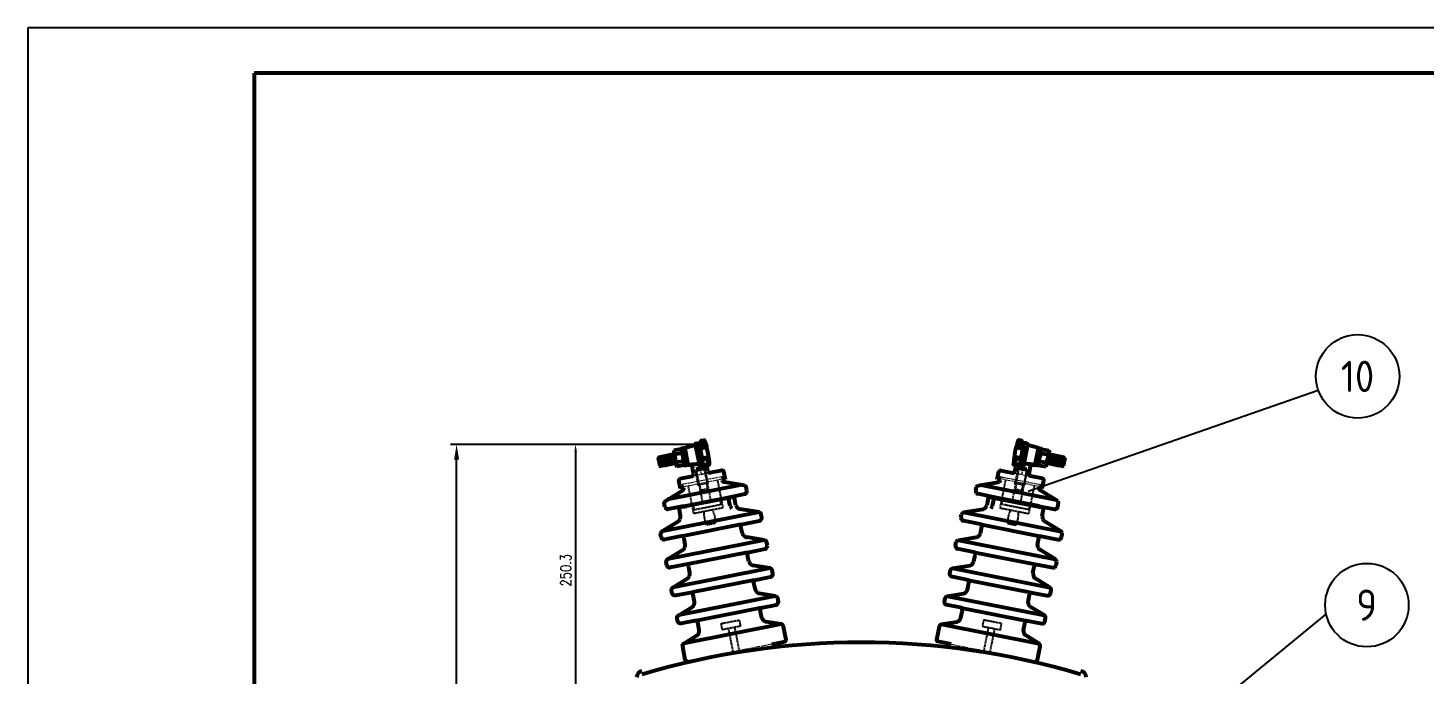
# Model space of a CAD drawing. Header units: millimetres. Extents: x 119255 to 123044, y -8474 to -5493.
# Drawn here: x 119255 to 120646, y -6438 to -5795 of the extents above; entities that cross this region are included whole.
import ezdxf
from ezdxf.enums import TextEntityAlignment as Align

# ---------------------------------------------------------------- set-up
doc = ezdxf.new("R2010")
doc.units = ezdxf.units.MM
doc.header["$LTSCALE"] = 3
doc.linetypes.add('CENTER', pattern=[2, 1.25, -0.25, 0.25, -0.25])
doc.linetypes.add('HIDDEN', pattern=[0.375, 0.25, -0.125])
for name, color, linetype in [('A', 3, 'Continuous'), ('D', 11, 'HIDDEN'), ('S', 254, 'Continuous')]:
    doc.layers.add(name, color=color, linetype=linetype)
for name, color, linetype, lineweight in [('图层1', 1, 'CENTER', 13), ('标注、文本', 3, 'Continuous', 25), ('粗实线', 4, 'Continuous', 53)]:
    doc.layers.add(name, color=color, linetype=linetype, lineweight=lineweight)
doc.styles.add('ST_WIN', font='isocp2.shx', dxfattribs={"bigfont": 'hzdxfst.shx'})
doc.styles.add('TH_GBDIM', font='romans.shx', dxfattribs={"width": 0.8, "bigfont": 'gbcbig.shx'})
doc.dimstyles.new('TH_GBDIM1', dxfattribs={"dimscale": 3, "dimtxt": 3.5, "dimasz": 2.5, "dimexe": 2, "dimexo": 0, "dimgap": 1.5, "dimtad": 1, "dimdec": 1, "dimzin": 0, "dimdsep": 46, "dimtxsty": 'TH_GBDIM', "dimcen": 2.5, "dimclrd": 3, "dimclre": 256, "dimclrt": 2, "dimadec": 0, "dimazin": 0, "dimtfac": 0.714286, "dimtdec": 1, "dimtmove": 0, "dimatfit": 3, "dimfxl": 0, "dimtzin": 0, "dimlwd": -1, "dimlwe": -1, "dimarcsym": 0})

# ---------------------------------------------------------------- blocks, each defined once
blk = doc.blocks.new('*D2')
at = {"layer": 'Defpoints', "color": 0}
for p in [(119682.3, -6209.7), (119919.4, -6209.7), (119840.2, -7304.6)]:
    blk.add_point(p, dxfattribs=at)
at = {"layer": '标注、文本'}
for p, q in [((119919.4, -6209.7), (119676.3, -6209.7)), ((119840.2, -7304.6), (119676.3, -7304.6))]:
    blk.add_line(p, q, dxfattribs=at)
at = {"layer": '标注、文本', "color": 3}
blk.add_line((119682.3, -7289.6), (119682.3, -6224.7), dxfattribs=at)
for points in [[(119679.8, -6224.7), (119684.8, -6224.7), (119682.3, -6209.7)], [(119679.8, -7289.6), (119684.8, -7289.6), (119682.3, -7304.6)]]:
    blk.add_solid(points, dxfattribs=at)
at = {"layer": '标注、文本', "color": 2, "insert": (119667.3, -6757.2), "char_height": 21, "attachment_point": 5, "rotation": 90, "style": 'TH_GBDIM'}
blk.add_mtext('1010', dxfattribs=at)
blk = doc.blocks.new('*D51')
at = {"layer": 'Defpoints', "color": 0}
for p in [(119919.4, -6209.7), (119800.9, -6460), (119826.9, -6460)]:
    blk.add_point(p, dxfattribs=at)
at = {"layer": '标注、文本'}
for p, q in [((119919.4, -6209.7), (119794.9, -6209.7)), ((119826.9, -6460), (119794.9, -6460))]:
    blk.add_line(p, q, dxfattribs=at)
at = {"layer": '标注、文本', "color": 3}
blk.add_line((119800.9, -6217.2), (119800.9, -6452.5), dxfattribs=at)
for points in [[(119799.7, -6217.2), (119802.2, -6217.2), (119800.9, -6209.7)], [(119799.7, -6452.5), (119802.2, -6452.5), (119800.9, -6460)]]:
    blk.add_solid(points, dxfattribs=at)
at = {"layer": '标注、文本', "color": 2, "insert": (119791.2, -6334.9), "char_height": 10.5, "attachment_point": 5, "rotation": 90, "style": 'TH_GBDIM'}
blk.add_mtext('250.3', dxfattribs=at)

msp = doc.modelspace()

# ---------------------------------------------------------------- linework, layer by layer
at = {"layer": 'A'}
msp.add_line((120251.97, -6256.29), (120541.01, -6155.54), dxfattribs=at)
for centre in [(120580.27, -6141.86), (120589.4, -6369.71)]:
    msp.add_circle(centre, 41.58, dxfattribs=at)
at = {"layer": 'D'}
for p, q in [((119921.29, -6235.88), (119927.12, -6266.56)), ((119929.06, -6234.34), (119931.65, -6247.48)), ((119942.16, -6244.95), (119947.66, -6272.84)), ((120229.28, -6244.95), (120223.78, -6272.84)), ((120242.38, -6234.34), (120239.79, -6247.48)), ((120250.15, -6235.88), (120244.32, -6266.56)), ((119918.73, -6278.55), (119913.23, -6250.66)), ((119924.45, -6248.9), (119923.12, -6249.16)), ((119925.73, -6255.42), (119924.45, -6248.9)), ((119932.4, -6254.11), (119925.73, -6255.42)), ((119931.65, -6247.48), (119931.11, -6247.59)), ((119931.11, -6247.59), (119932.4, -6254.11)), ((119931.65, -6247.48), (119931.9, -6247.43)), ((119931.9, -6247.43), (119935.35, -6264.93)), ((120239.54, -6247.43), (120236.09, -6264.93)), ((120240.33, -6247.59), (120239.04, -6254.11)), ((120239.04, -6254.11), (120245.71, -6255.42)), ((120239.79, -6247.48), (120239.54, -6247.43)), ((120239.79, -6247.48), (120240.33, -6247.59)), ((120245.71, -6255.42), (120246.99, -6248.9)), ((120246.99, -6248.9), (120248.32, -6249.16)), ((120252.7, -6278.55), (120258.21, -6250.66)), ((119947.66, -6272.84), (119918.73, -6278.55)), ((120223.78, -6272.84), (120252.7, -6278.55)), ((119953.11, -6393.13), (119957.69, -6416.31)), ((119959.26, -6391.91), (119963.83, -6415.1)), ((120212.18, -6391.91), (120207.61, -6415.1)), ((120212.18, -6391.91), (120207.61, -6415.1)), ((120218.33, -6393.13), (120213.75, -6416.31)), ((120218.33, -6393.13), (120213.75, -6416.31))]:
    msp.add_line(p, q, dxfattribs=at)
for points in [[(119924.44, -6231.3), (119920.97, -6234.36), (119921.29, -6235.88), (119929.06, -6234.34), (119928.76, -6232.82), (119929.06, -6234.34), (119929.85, -6234.19), (119932.44, -6247.33), (119933.38, -6247.96), (119922.49, -6250.1), (119923.12, -6249.16), (119920.53, -6236.03), (119921.29, -6235.88)], [(120247, -6231.3), (120250.47, -6234.36), (120250.15, -6235.88), (120242.38, -6234.34), (120242.68, -6232.82), (120242.38, -6234.34), (120241.59, -6234.19), (120239, -6247.33), (120238.06, -6247.96), (120248.95, -6250.1), (120248.32, -6249.16), (120250.91, -6236.03), (120250.15, -6235.88)], [(119937.46, -6274.86), (119937.68, -6275.98), (119939.23, -6280.47), (119939.85, -6283.6), (119940.11, -6286.2), (119940.12, -6288.34), (119931.59, -6290.02), (119930.44, -6287.04), (119929.64, -6283.99), (119929.2, -6280.33), (119929.15, -6277.67), (119928.93, -6276.54)], [(120233.98, -6274.86), (120233.76, -6275.98), (120232.21, -6280.47), (120231.59, -6283.6), (120231.33, -6286.2), (120231.32, -6288.34), (120239.85, -6290.02), (120241, -6287.04), (120241.8, -6283.99), (120242.24, -6280.33), (120242.29, -6277.67), (120242.51, -6276.54)]]:
    msp.add_lwpolyline(points, dxfattribs=at)
for points in [[(119936.96, -6266.14), (119925.93, -6268.32), (119918.73, -6269.74, 0.2828752), (119918.17, -6270.26, 0.1118496), (119918.15, -6270.67), (119918.93, -6274.64), (119945.99, -6269.3), (119945.21, -6265.33, 0.4142136), (119944.27, -6264.7), (119936.89, -6266.13)], [(120234.47, -6266.14), (120245.5, -6268.32), (120252.71, -6269.74, -0.2828752), (120253.27, -6270.26, -0.1118496), (120253.29, -6270.67), (120252.51, -6274.64), (120225.45, -6269.3), (120226.23, -6265.33, -0.4142136), (120227.17, -6264.7), (120234.55, -6266.13)]]:
    msp.add_lwpolyline(points, format="xyb", dxfattribs=at)
for points in [[(119963.91, -6384.53), (119965.14, -6390.75), (119947.2, -6394.29), (119945.97, -6388.06)], [(120207.53, -6384.53), (120206.3, -6390.75), (120224.24, -6394.29), (120225.47, -6388.06)], [(120207.53, -6384.53), (120206.3, -6390.75), (120224.24, -6394.29), (120225.47, -6388.06)]]:
    msp.add_lwpolyline(points, close=True, dxfattribs=at)
for centre, start, end in [((119925.64, -6266.85), 281.16, 11.16), ((119936.82, -6264.64), 191.16, 281.16), ((120234.62, -6264.64), 258.84, 348.84), ((120245.79, -6266.85), 168.84, 258.84)]:
    msp.add_arc(centre, 1.5, start, end, dxfattribs=at)
at = {"layer": '图层1'}
for p, q in [((119924.44, -6231.3), (119926.07, -6239.57)), ((120247, -6231.3), (120245.37, -6239.57)), ((119947.52, -6241.7), (119907, -6249.54)), ((119908.23, -6251.64), (119947.16, -6243.96)), ((119935.09, -6237.79), (119917.05, -6241.35)), ((119926.07, -6239.57), (119935.09, -6237.79)), ((119947.16, -6243.96), (119946.74, -6241.85)), ((119948.18, -6245.03), (119947.52, -6241.7)), ((120223.26, -6245.03), (120223.92, -6241.7)), ((120223.92, -6241.7), (120264.44, -6249.54)), ((120224.28, -6243.96), (120224.7, -6241.85)), ((120263.21, -6251.64), (120224.28, -6243.96)), ((120245.37, -6239.57), (120236.35, -6237.79)), ((120236.35, -6237.79), (120254.39, -6241.35)), ((119907, -6249.54), (119907.69, -6253.02)), ((119907.79, -6249.39), (119908.23, -6251.64)), ((120263.65, -6249.39), (120263.21, -6251.64)), ((120264.44, -6249.54), (120263.75, -6253.02)), ((120192.59, -6344.86), (120253.62, -6356.92)), ((120185.28, -6372.41), (120248.85, -6384.95)), ((119996.42, -6408.66), (119911.82, -6425.37)), ((120175.02, -6408.66), (120259.62, -6425.37)), ((120175.02, -6408.66), (120259.62, -6425.37))]:
    msp.add_line(p, q, dxfattribs=at)
at = {"layer": '标注、文本'}
for p, q in [((119255.17, -5794.75), (119255.17, -8474.14)), ((123044.2, -5794.75), (119255.17, -5794.75)), ((120359.93, -6533.59), (120548.82, -6378.79))]:
    msp.add_line(p, q, dxfattribs=at)
at = {"layer": '粗实线'}
for p, q in [((119480.7, -5839.86), (119480.7, -8429.03)), ((122999.1, -5839.86), (119480.7, -5839.86))]:
    msp.add_line(p, q, dxfattribs=at)
at = {"layer": '粗实线', "ltscale": 2}
for p, q in [((119898.91, -6215.76), (119898.73, -6217.43)), ((119898.73, -6217.43), (119899.7, -6219.73)), ((119906.12, -6214.34), (119898.91, -6215.76)), ((119906.9, -6218.31), (119899.7, -6219.73)), ((119920.14, -6210.05), (119923.91, -6228.61)), ((120251.3, -6210.05), (120247.53, -6228.61)), ((120264.54, -6218.31), (120271.74, -6219.73)), ((120265.32, -6214.34), (120272.53, -6215.76)), ((120272.71, -6217.43), (120271.74, -6219.73)), ((120272.53, -6215.76), (120272.71, -6217.43)), ((119883.15, -6222.85), (119884.76, -6231.03)), ((119883.67, -6223.2), (119885.91, -6230.49)), ((119884.3, -6222.3), (119886.82, -6231.09)), ((119885.19, -6222.9), (119887.44, -6230.15)), ((119885.82, -6221.96), (119888.38, -6230.78)), ((119886.76, -6222.59), (119888.96, -6229.85)), ((119887.32, -6221.69), (119889.91, -6230.48)), ((119888.28, -6222.29), (119890.53, -6229.54)), ((119888.91, -6221.35), (119891.47, -6230.17)), ((119889.85, -6221.98), (119892.05, -6229.24)), ((119890.44, -6221.05), (119893.09, -6229.8)), ((119891.37, -6221.68), (119893.6, -6228.93)), ((119892, -6220.74), (119894.56, -6229.56)), ((119892.94, -6221.37), (119895.14, -6228.63)), ((119893.56, -6220.47), (119896.09, -6229.26)), ((119894.46, -6221.07), (119896.7, -6228.32)), ((119895.09, -6220.13), (119897.64, -6228.95)), ((119898.22, -6228.02), (119896.03, -6220.76)), ((119896.61, -6219.83), (119899.16, -6228.65)), ((119897.55, -6220.46), (119899.79, -6227.71)), ((119898.21, -6219.52), (119900.73, -6228.34)), ((119908.48, -6226.3), (119901.27, -6227.73)), ((119909.26, -6230.27), (119902.06, -6231.7)), ((119907.95, -6221.06), (119910.71, -6222.91)), ((119923.91, -6228.61), (119924.32, -6229.39)), ((119925.53, -6219.81), (119926.83, -6226.4)), ((119926.83, -6226.4), (119926.52, -6224.84)), ((119926.52, -6224.84), (119926.52, -6224.84)), ((119932.69, -6236.22), (119931.97, -6232.57)), ((120238.75, -6236.22), (120239.47, -6232.57)), ((120245.91, -6219.81), (120244.61, -6226.4)), ((120244.61, -6226.4), (120244.92, -6224.84)), ((120244.92, -6224.84), (120244.92, -6224.84)), ((120247.53, -6228.61), (120247.12, -6229.39)), ((120263.49, -6221.06), (120260.73, -6222.91)), ((120262.18, -6230.27), (120269.38, -6231.7)), ((120262.96, -6226.3), (120270.17, -6227.73)), ((120273.23, -6219.52), (120270.71, -6228.34)), ((120273.89, -6220.46), (120271.65, -6227.71)), ((120274.83, -6219.83), (120272.28, -6228.65)), ((120273.22, -6228.02), (120275.41, -6220.76)), ((120276.35, -6220.13), (120273.8, -6228.95)), ((120276.98, -6221.07), (120274.74, -6228.32)), ((120277.88, -6220.47), (120275.35, -6229.26)), ((120278.5, -6221.37), (120276.3, -6228.63)), ((120279.44, -6220.74), (120276.88, -6229.56)), ((120280.07, -6221.68), (120277.84, -6228.93)), ((120281, -6221.05), (120278.35, -6229.8)), ((120281.59, -6221.98), (120279.39, -6229.24)), ((120282.53, -6221.35), (120279.97, -6230.17)), ((120283.16, -6222.29), (120280.91, -6229.54)), ((120284.12, -6221.69), (120281.53, -6230.48)), ((120284.68, -6222.59), (120282.48, -6229.85)), ((120285.62, -6221.96), (120283.06, -6230.78)), ((120286.25, -6222.9), (120284, -6230.15)), ((120287.14, -6222.3), (120284.62, -6231.09)), ((120287.77, -6223.2), (120285.53, -6230.49)), ((120288.29, -6222.85), (120286.68, -6231.03)), ((119905.48, -6253.46), (119903.93, -6245.57)), ((119905.19, -6243.69), (119917.05, -6241.35)), ((119917.9, -6235.35), (119917.58, -6233.71)), ((119918.62, -6239), (119917.9, -6235.35)), ((119946.9, -6235.46), (119935.04, -6237.8)), ((119946.92, -6245.28), (119950.34, -6244.61)), ((119950.34, -6244.61), (119948.78, -6236.72)), ((120221.1, -6244.61), (120222.66, -6236.72)), ((120224.52, -6245.28), (120221.1, -6244.61)), ((120224.54, -6235.46), (120236.4, -6237.8)), ((120252.82, -6239), (120253.54, -6235.35)), ((120253.54, -6235.35), (120253.86, -6233.71)), ((120266.25, -6243.69), (120254.39, -6241.35)), ((120265.96, -6253.46), (120267.51, -6245.57)), ((119890.14, -6266.06), (119907.32, -6255.54)), ((119966.62, -6250.01), (119892.47, -6264.63)), ((119908.9, -6252.78), (119905.48, -6253.46)), ((119969.31, -6250.44), (119949.43, -6247.23)), ((119954.04, -6262.06), (119969.52, -6258.96)), ((119971.72, -6255.67), (119970.95, -6252)), ((120199.72, -6255.67), (120200.49, -6252)), ((120217.4, -6262.06), (120201.92, -6258.96)), ((120202.13, -6250.44), (120222.01, -6247.23)), ((120204.82, -6250.01), (120278.97, -6264.63)), ((120262.54, -6252.78), (120265.96, -6253.46)), ((120281.3, -6266.06), (120264.12, -6255.54)), ((119889.9, -6271.81), (119889.23, -6268.12)), ((119908.69, -6271.01), (119893.19, -6274.01)), ((119959.1, -6261.76), (119902.92, -6272.87)), ((119905.61, -6281.08), (119904.3, -6274.05)), ((119908.69, -6271.01), (119954.13, -6262.04)), ((119954.95, -6270.87), (119953.68, -6264.91)), ((119960.56, -6270.24), (119959.11, -6263.24)), ((119984.09, -6277.21), (119964.41, -6273.96)), ((120187.35, -6277.21), (120207.03, -6273.96)), ((120210.88, -6270.24), (120212.33, -6263.24)), ((120212.34, -6261.76), (120268.52, -6272.87)), ((120216.49, -6270.87), (120217.76, -6264.91)), ((120262.75, -6271.01), (120217.3, -6262.04)), ((120262.75, -6271.01), (120278.25, -6274.01)), ((120265.83, -6281.08), (120267.14, -6274.05)), ((120281.54, -6271.81), (120282.21, -6268.12)), ((119984.09, -6277.21), (119886.49, -6296.46)), ((119886.49, -6296.46), (119903.47, -6285.98)), ((119965.68, -6289.45), (119983.96, -6285.84)), ((119986.53, -6282.32), (119985.98, -6279.53)), ((120184.91, -6282.32), (120185.46, -6279.53)), ((120187.35, -6277.21), (120284.95, -6296.46)), ((120205.76, -6289.45), (120187.48, -6285.84)), ((120284.95, -6296.46), (120267.97, -6285.98)), ((119886.18, -6302.11), (119885.63, -6299.33)), ((119908.17, -6300.79), (119889.89, -6304.4)), ((119965.68, -6289.45), (119907.89, -6300.87)), ((119967.07, -6298.29), (119965.69, -6291.84)), ((119988.84, -6304.89), (119971.45, -6302.16)), ((120182.6, -6304.89), (120199.99, -6302.16)), ((120204.37, -6298.29), (120205.75, -6291.84)), ((120205.76, -6289.45), (120263.55, -6300.87)), ((120263.26, -6300.79), (120281.55, -6304.4)), ((120285.26, -6302.11), (120285.81, -6299.33)), ((119988.84, -6304.89), (119892.61, -6323.88)), ((119892.61, -6323.88), (119907.67, -6314.74)), ((119910.25, -6309.5), (119909.07, -6303.01)), ((119972.26, -6317.13), (119989.81, -6313.64)), ((119992.01, -6310.38), (119991.24, -6306.71)), ((120179.43, -6310.38), (120180.2, -6306.71)), ((120199.18, -6317.13), (120181.63, -6313.64)), ((120182.6, -6304.89), (120278.83, -6323.88)), ((120261.19, -6309.5), (120262.37, -6303.01)), ((120278.83, -6323.88), (120263.77, -6314.74)), ((119891.76, -6330.15), (119891.09, -6326.47)), ((119912.6, -6328.9), (119895.04, -6332.33)), ((119972.26, -6317.13), (119912.68, -6328.89)), ((119973.58, -6326.39), (119972.19, -6319.89)), ((120197.86, -6326.39), (120199.25, -6319.89)), ((120199.18, -6317.13), (120258.76, -6328.89)), ((120258.84, -6328.9), (120276.4, -6332.33)), ((120279.68, -6330.15), (120280.35, -6326.47)), ((119994.73, -6332.94), (119897.82, -6352.06)), ((119914.9, -6337.97), (119913.71, -6331.43)), ((120176.71, -6332.94), (120273.62, -6352.06)), ((120176.71, -6332.94), (120273.62, -6352.06)), ((120256.54, -6337.97), (120257.73, -6331.43)), ((119978.85, -6344.86), (119917.82, -6356.92)), ((120192.59, -6344.86), (120253.62, -6356.92)), ((119999.86, -6360.73), (119903.63, -6379.71)), ((120171.58, -6360.73), (120267.81, -6379.71)), ((120171.58, -6360.73), (120267.81, -6379.71)), ((119986.16, -6372.41), (119922.59, -6384.95)), ((120185.28, -6372.41), (120248.85, -6384.95)), ((120005.74, -6388.73), (119908.82, -6407.85)), ((120165.7, -6388.73), (120262.62, -6407.85)), ((120165.7, -6388.73), (120262.62, -6407.85))]:
    msp.add_line(p, q, dxfattribs=at)
for points in [[(119909.07, -6213.3), (119906.52, -6213.8), (119909.84, -6230.62), (119912.38, -6230.07)], [(120262.37, -6213.3), (120264.92, -6213.8), (120261.6, -6230.62), (120259.06, -6230.07)], [(119924.32, -6230.72), (119924.44, -6231.3), (119928.76, -6232.82), (119920.97, -6234.36)], [(120247.12, -6230.72), (120247, -6231.3), (120242.68, -6232.82), (120250.47, -6234.36)]]:
    msp.add_lwpolyline(points, dxfattribs=at)
for points in [[(119917.58, -6233.71), (119917.13, -6231.42, 0.2164543), (119916.25, -6230.19, 0.1467602), (119914.78, -6229.85), (119912.97, -6230.21, -0.216222), (119912.38, -6230.07, -0.1283851), (119912.04, -6229.62), (119908.92, -6213.84, -0.2363214), (119909.07, -6213.3, -0.137645), (119909.67, -6212.92), (119919.57, -6210.52, 0.1180817), (119919.9, -6210.35, 0.2392412), (119920.17, -6209.68, -0.185592), (119920.33, -6209.17, -0.1492891), (119920.77, -6208.85), (119926.21, -6207.78), (119925.93, -6206.36, -0.1625855), (119925.97, -6206.04, -0.2351814), (119926.42, -6205.7), (119928.72, -6205.25, -0.1930116), (119929.25, -6205.35, -0.2164792), (119929.4, -6205.57), (119930.55, -6208.86), (119931.25, -6211.37, -0.3059655), (119930.85, -6212.57, -0.2115166), (119929.96, -6212.78), (119926.26, -6213.68, 0.1243522), (119925.17, -6214.25), (119926.74, -6222.85, 0.2324838), (119927.73, -6223.99, 0.1376313), (119928.86, -6224.27), (119930.29, -6224.04, -0.226514), (119931.64, -6224.43, -0.1292936), (119932.67, -6228.1)], [(119909.67, -6212.92), (119909.73, -6213.21), (119909.71, -6213.68), (119912.83, -6229.52), (119913.01, -6229.89), (119913.87, -6230.03, -0.0054367), (119917.24, -6229.41, -0.0203145), (119921.05, -6229.12, -0.0727912), (119923, -6229.19, -0.1415075), (119923.83, -6229.79, -0.0785824), (119924.32, -6230.72, -0.3890739)], [(119925.53, -6219.81), (119924.33, -6213.73), (119924.23, -6213.21, -0.0789088), (119924.2, -6212.25, -0.0024549), (119924.31, -6211.34, -0.1042686), (119924.79, -6209.96, -0.0677477), (119926.28, -6208.12, -0.1370618), (119927.3, -6207.59, -0.2504389), (119928.19, -6207.85, -0.0643039), (119928.77, -6208.58, -0.2071454), (119929.09, -6211.01, -0.182921), (119928.41, -6211.93, -0.0004162), (119926.84, -6212.34, 0.2687796), (119925.17, -6214.25, 0.4991019)], [(120253.86, -6233.71), (120254.31, -6231.42, -0.2164543), (120255.19, -6230.19, -0.1467602), (120256.66, -6229.85), (120258.47, -6230.21, 0.216222), (120259.06, -6230.07, 0.1283851), (120259.4, -6229.62), (120262.52, -6213.84, 0.2363214), (120262.37, -6213.3, 0.137645), (120261.77, -6212.92), (120251.87, -6210.52, -0.1180817), (120251.54, -6210.35, -0.2392412), (120251.27, -6209.68, 0.185592), (120251.11, -6209.17, 0.1492891), (120250.67, -6208.85), (120245.22, -6207.78), (120245.51, -6206.36, 0.1625855), (120245.46, -6206.04, 0.2351814), (120245.02, -6205.7), (120242.72, -6205.25, 0.1930116), (120242.19, -6205.35, 0.2164792), (120242.04, -6205.57), (120240.89, -6208.86), (120240.19, -6211.37, 0.3059655), (120240.59, -6212.57, 0.2115166), (120241.48, -6212.78), (120245.18, -6213.68, -0.1243522), (120246.27, -6214.25), (120244.7, -6222.85, -0.2324838), (120243.71, -6223.99, -0.1376313), (120242.58, -6224.27), (120241.15, -6224.04, 0.226514), (120239.8, -6224.43, 0.1292936), (120238.77, -6228.1)], [(120245.91, -6219.81), (120247.11, -6213.73), (120247.21, -6213.21, 0.0789088), (120247.24, -6212.25, 0.0024549), (120247.13, -6211.34, 0.1042686), (120246.65, -6209.96, 0.0677477), (120245.16, -6208.12, 0.1370618), (120244.14, -6207.59, 0.2504389), (120243.25, -6207.85, 0.0643039), (120242.67, -6208.58, 0.2071454), (120242.35, -6211.01, 0.182921), (120243.03, -6211.93, 0.0004162), (120244.6, -6212.34, -0.2687796), (120246.27, -6214.25, -0.4991019)], [(120261.77, -6212.92), (120261.71, -6213.21), (120261.73, -6213.68), (120258.61, -6229.52), (120258.43, -6229.89), (120257.57, -6230.03, 0.0054367), (120254.2, -6229.41, 0.0203145), (120250.39, -6229.12, 0.0727912), (120248.44, -6229.19, 0.1415075), (120247.6, -6229.79, 0.0785824), (120247.12, -6230.72, 0.3890739)], [(119926.18, -6223.1), (119926.83, -6226.4, 0.1884653), (119928.5, -6229.01, 0.1254853), (119930.57, -6229.84, 0.1480521), (119932.1, -6229.59, 0.2611045), (119932.67, -6228.1, 0.8298267)], [(119927.11, -6223.39), (119932.06, -6222.42, -0.2020733), (119933.07, -6222.62, -0.1894523), (119933.64, -6223.48, -0.0369855), (119934.07, -6229.76, 0.1404341)], [(119931.97, -6232.57), (119931.62, -6230.53), (119933.77, -6230.08, 0.0767418), (119933.91, -6230.03, 0.2210318), (119934.07, -6229.76, 59.2333656)], [(120244.33, -6223.39), (120239.38, -6222.42, 0.2020733), (120238.37, -6222.62, 0.1894523), (120237.8, -6223.48, 0.0369855), (120237.37, -6229.76, -0.1404341)], [(120239.47, -6232.57), (120239.82, -6230.53), (120237.67, -6230.08, -0.0767418), (120237.53, -6230.03, -0.2210318), (120237.37, -6229.76, -59.2333656)], [(120245.26, -6223.1), (120244.61, -6226.4, -0.1884653), (120242.94, -6229.01, -0.1254853), (120240.87, -6229.84, -0.1480521), (120239.34, -6229.59, -0.2611045), (120238.77, -6228.1, -0.8298267)], [(119983.92, -6358.17, -0.2008106), (119981.6, -6356.72, -0.0160188), (119980.08, -6354.44), (119978.64, -6347.42, -0.1267309), (119978.71, -6346.13, 0.0958523), (119978.85, -6344.86), (119994.98, -6341.68, 0.1985628), (119997.02, -6340.32, 0.1784966), (119997.52, -6338.27), (119996.86, -6334.96, 0.1972819), (119996.03, -6333.7, 0.0325438), (119994.73, -6332.94), (119977.42, -6330.11)], [(120187.52, -6358.17, 0.2008106), (120189.84, -6356.72, 0.0160188), (120191.36, -6354.44), (120192.8, -6347.42, 0.1267309), (120192.73, -6346.13, -0.0958523), (120192.59, -6344.86), (120176.46, -6341.68, -0.1985628), (120174.42, -6340.32, -0.1784966), (120173.92, -6338.27), (120174.58, -6334.96, -0.1972819), (120175.41, -6333.7, -0.0325438), (120176.71, -6332.94), (120194.02, -6330.11)], [(120187.52, -6358.17, 0.2008106), (120189.84, -6356.72, 0.0160188), (120191.36, -6354.44), (120192.8, -6347.42, 0.1267309), (120192.73, -6346.13, -0.0958523), (120192.59, -6344.86), (120176.46, -6341.68, -0.1985628), (120174.42, -6340.32, -0.1784966), (120173.92, -6338.27), (120174.58, -6334.96, -0.1972819), (120175.41, -6333.7, -0.0325438), (120176.71, -6332.94), (120194.02, -6330.11)], [(119917.4, -6371.29, 0.2008106), (119919, -6369.07, 0.0160188), (119919.54, -6366.39), (119918.2, -6359.34, 0.1267309), (119917.65, -6358.18, -0.0958523), (119917.03, -6357.05), (119900.9, -6360.23, -0.1985628), (119898.5, -6359.75, -0.1784966), (119897.27, -6358.05), (119896.61, -6354.74, -0.1972819), (119896.91, -6353.26, -0.0325438), (119897.82, -6352.06), (119912.76, -6342.87)], [(120254.04, -6371.29, -0.2008106), (120252.44, -6369.07, -0.0160188), (120251.9, -6366.39), (120253.24, -6359.34, -0.1267309), (120253.79, -6358.18, 0.0958523), (120254.41, -6357.05), (120270.53, -6360.23, 0.1985628), (120272.94, -6359.75, 0.1784966), (120274.17, -6358.05), (120274.83, -6354.74, 0.1972819), (120274.53, -6353.26, 0.0325438), (120273.62, -6352.06), (120258.68, -6342.87)], [(120254.04, -6371.29, -0.2008106), (120252.44, -6369.07, -0.0160188), (120251.9, -6366.39), (120253.24, -6359.34, -0.1267309), (120253.79, -6358.18, 0.0958523), (120254.41, -6357.05), (120270.53, -6360.23, 0.1985628), (120272.94, -6359.75, 0.1784966), (120274.17, -6358.05), (120274.83, -6354.74, 0.1972819), (120274.53, -6353.26, 0.0325438), (120273.62, -6352.06), (120258.68, -6342.87)], [(119911.82, -6425.37), (119911.82, -6425.37, -0.2647505), (119910.81, -6425.03, -0.0852176), (119910.26, -6424.15), (119907.65, -6410.95, -0.130917), (119907.75, -6409.41, -0.1379774), (119908.82, -6407.85), (119922.04, -6399.71, 0.1969111), (119923.65, -6397.5, 0.0243747), (119924.18, -6394.81), (119922.99, -6388.27, 0.0868957), (119922.38, -6386.63, 0.0310161), (119921.41, -6385.17), (119906.06, -6388.17, -0.2217455), (119904.04, -6387.67, -0.0936117), (119902.89, -6386.33), (119902.12, -6382.66, -0.2246274), (119902.57, -6380.79, -0.0517599), (119903.63, -6379.71), (119917.4, -6371.29)], [(119996.42, -6408.66), (120009.62, -6406.08, 0.2647505), (120010.43, -6405.38, 0.0852176), (120010.6, -6404.35), (120008, -6391.16, 0.130917), (120007.32, -6389.76, 0.1379774), (120005.74, -6388.73), (119990.42, -6386.22, -0.1969111), (119988.09, -6384.79, -0.0243747), (119986.58, -6382.5), (119985.2, -6376, -0.0868957), (119985.13, -6374.25, -0.0310161), (119985.48, -6372.53), (120000.82, -6369.48, 0.2217455), (120002.5, -6368.24, 0.0936117), (120003.05, -6366.57), (120002.37, -6362.88, 0.2246274), (120001.25, -6361.32, 0.0517599), (119999.86, -6360.73), (119983.92, -6358.17)], [(120175.02, -6408.66), (120161.82, -6406.08, -0.2647505), (120161.01, -6405.38, -0.0852176), (120160.84, -6404.35), (120163.44, -6391.16, -0.130917), (120164.12, -6389.76, -0.1379774), (120165.7, -6388.73), (120181.02, -6386.22, 0.1969111), (120183.35, -6384.79, 0.0243747), (120184.86, -6382.5), (120186.24, -6376, 0.0868957), (120186.31, -6374.25, 0.0310161), (120185.96, -6372.53), (120170.62, -6369.48, -0.2217455), (120168.94, -6368.24, -0.0936117), (120168.39, -6366.57), (120169.07, -6362.88, -0.2246274), (120170.19, -6361.32, -0.0517599), (120171.58, -6360.73), (120187.52, -6358.17)], [(120175.02, -6408.66), (120161.82, -6406.08, -0.2647505), (120161.01, -6405.38, -0.0852176), (120160.84, -6404.35), (120163.44, -6391.16, -0.130917), (120164.12, -6389.76, -0.1379774), (120165.7, -6388.73), (120181.02, -6386.22, 0.1969111), (120183.35, -6384.79, 0.0243747), (120184.86, -6382.5), (120186.24, -6376, 0.0868957), (120186.31, -6374.25, 0.0310161), (120185.96, -6372.53), (120170.62, -6369.48, -0.2217455), (120168.94, -6368.24, -0.0936117), (120168.39, -6366.57), (120169.07, -6362.88, -0.2246274), (120170.19, -6361.32, -0.0517599), (120171.58, -6360.73), (120187.52, -6358.17)], [(120259.62, -6425.37), (120259.62, -6425.37, 0.2647505), (120260.63, -6425.03, 0.0852176), (120261.18, -6424.15), (120263.79, -6410.95, 0.130917), (120263.69, -6409.41, 0.1379774), (120262.62, -6407.85), (120249.4, -6399.71, -0.1969111), (120247.79, -6397.5, -0.0243747), (120247.26, -6394.81), (120248.45, -6388.27, -0.0868957), (120249.05, -6386.63, -0.0310161), (120250.03, -6385.17), (120265.38, -6388.17, 0.2217455), (120267.4, -6387.67, 0.0936117), (120268.55, -6386.33), (120269.32, -6382.66, 0.2246274), (120268.87, -6380.79, 0.0517599), (120267.81, -6379.71), (120254.04, -6371.29)], [(120259.62, -6425.37), (120259.62, -6425.37, 0.2647505), (120260.63, -6425.03, 0.0852176), (120261.18, -6424.15), (120263.79, -6410.95, 0.130917), (120263.69, -6409.41, 0.1379774), (120262.62, -6407.85), (120249.4, -6399.71, -0.1969111), (120247.79, -6397.5, -0.0243747), (120247.26, -6394.81), (120248.45, -6388.27, -0.0868957), (120249.05, -6386.63, -0.0310161), (120250.03, -6385.17), (120265.38, -6388.17, 0.2217455), (120267.4, -6387.67, 0.0936117), (120268.55, -6386.33), (120269.32, -6382.66, 0.2246274), (120268.87, -6380.79, 0.0517599), (120267.81, -6379.71), (120254.04, -6371.29)], [(119867.42, -6438.49, -0.1466437), (120304.02, -6438.49, -0.3847038)], [(119866.94, -6435.53, 0.3766562), (119861.72, -6441.48)], [(120309.72, -6441.48, 0.3766562), (120304.5, -6435.53)]]:
    msp.add_lwpolyline(points, format="xyb", dxfattribs=at)
for centre, radius, start, end in [((119903.08, -6217), 4.35, 163.43129, 218.88871), ((119902.74, -6217.07), 4.34, 343.39929, 38.92071), ((119891.67, -6225.47), 16.83, 357.15819, 25.16181), ((119925.62, -6212.3), 1.52, 294.65341, 2.43311), ((119879.18, -6227.93), 54.64, 4.67536, 17.64464), ((120292.26, -6227.93), 54.64, 162.35536, 175.32464), ((120245.82, -6212.3), 1.52, 177.56689, 245.34659), ((120279.77, -6225.47), 16.83, 154.83819, 182.84181), ((120268.7, -6217.07), 4.34, 141.07929, 196.60071), ((120268.36, -6217), 4.35, 321.11129, 16.56871), ((119916.52, -6220.57), 16.85, 177.17429, 205.14571), ((119905.44, -6228.97), 4.35, 163.43129, 218.88871), ((119905.1, -6229.03), 4.34, 343.3994, 38.92053), ((119928.23, -6224.49), 1.26, 14.65534, 93.80155), ((120243.21, -6224.49), 1.26, 86.19845, 165.34466), ((120266.34, -6229.03), 4.34, 141.07947, 196.6006), ((120266, -6228.97), 4.35, 321.11129, 16.56871), ((120254.91, -6220.57), 16.85, 334.85429, 2.82571), ((119905.41, -6245.27), 1.51, 143.24069, 191.16), ((119905.69, -6245.48), 1.86, 105.78924, 143.24069), ((119916.7, -6239.56), 1.82, 281.16, 330.05544), ((119916, -6239.16), 2.63, 330.05544, 3.41055), ((119935.18, -6235.37), 2.63, 198.90945, 232.26456), ((119934.69, -6236.01), 1.82, 232.26456, 281.16), ((119947.12, -6237.31), 1.86, 59.07931, 96.53076), ((119949.72, -6244.2), 3, 201.09295, 238.819), ((119947.3, -6237.01), 1.51, 11.16, 59.07931), ((120224.14, -6237.01), 1.51, 120.92069, 168.84), ((120221.72, -6244.2), 3, 301.181, 338.90705), ((120224.32, -6237.31), 1.86, 83.46924, 120.92069), ((120236.75, -6236.01), 1.82, 258.84, 307.73544), ((120236.26, -6235.37), 2.63, 307.73544, 341.09055), ((120255.44, -6239.16), 2.63, 176.58945, 209.94456), ((120254.74, -6239.56), 1.82, 209.94456, 258.84), ((120265.75, -6245.48), 1.86, 36.75931, 74.21076), ((120266.03, -6245.27), 1.51, 348.84, 36.75931), ((119905.48, -6252.54), 3.52, 301.48207, 323.501), ((119905.9, -6252.85), 3, 323.501, 1.22705), ((119949.99, -6243.75), 3.52, 238.819, 260.83793), ((119972.21, -6247.61), 4.06, 224.35382, 242.44853), ((119969.02, -6256.47), 2.54, 281.34168, 330.43717), ((119969.79, -6252.25), 1.18, 11.92549, 62.44853), ((119967.9, -6255.83), 3.83, 330.43717, 2.42947), ((120203.54, -6255.83), 3.83, 177.57053, 209.56283), ((120202.42, -6256.47), 2.54, 209.56283, 258.65832), ((120201.65, -6252.25), 1.18, 117.55147, 168.07451), ((120199.23, -6247.61), 4.06, 297.55147, 315.64618), ((120221.45, -6243.75), 3.52, 279.16207, 301.181), ((120265.54, -6252.85), 3, 178.77295, 216.499), ((120265.96, -6252.54), 3.52, 216.499, 238.51793), ((119890.39, -6267.91), 1.18, 139.87147, 190.39451), ((119886.38, -6264.54), 4.06, 319.87147, 337.96618), ((119893.5, -6270.51), 3.83, 199.89053, 231.88283), ((119892.71, -6271.52), 2.54, 231.88283, 280.97832), ((119900.95, -6274.59), 3.38, 17.5345, 34.21564), ((119900.26, -6274.8), 4.11, 10.55833, 17.5345), ((119909.23, -6270.75), 0.599, 205.84071, 227.38818), ((119906.01, -6274.25), 4.16, 10.27593, 47.38818), ((119957.75, -6264.04), 4.16, 154.93182, 192.04407), ((119953.44, -6262.03), 0.599, 334.93182, 356.47929), ((119967.36, -6264.99), 13.73, 205.36936, 217.4953), ((119962.41, -6262.46), 3.38, 168.10436, 184.7855), ((119963.13, -6262.4), 4.11, 184.7855, 191.76167), ((119978.96, -6259.9), 21.1, 209.33822, 216.79252), ((119965, -6270.33), 3.67, 216.79252, 260.6372), ((120206.44, -6270.33), 3.67, 279.3628, 323.20748), ((120192.48, -6259.9), 21.1, 323.20748, 330.66178), ((120208.31, -6262.4), 4.11, 348.23833, 355.2145), ((120209.03, -6262.46), 3.38, 355.2145, 11.89564), ((120204.08, -6264.99), 13.73, 322.5047, 334.63064), ((120218, -6262.03), 0.599, 183.52071, 205.06818), ((120213.69, -6264.04), 4.16, 347.95593, 25.06818), ((120265.43, -6274.25), 4.16, 132.61182, 169.72407), ((120262.21, -6270.75), 0.599, 312.61182, 334.15929), ((120271.18, -6274.8), 4.11, 162.4655, 169.44167), ((120270.49, -6274.59), 3.38, 145.78436, 162.4655), ((120278.73, -6271.52), 2.54, 259.02168, 308.11717), ((120277.94, -6270.51), 3.83, 308.11717, 340.10947), ((120285.06, -6264.54), 4.06, 202.03382, 220.12853), ((120281.05, -6267.91), 1.18, 349.60549, 40.12853), ((119901.54, -6282.85), 3.67, 301.6828, 345.52748), ((119884.67, -6278.5), 21.1, 345.52748, 352.98178), ((119983.34, -6282.69), 3.21, 281.16, 325.41084), ((119982.34, -6280.71), 3.92, 40.98291, 63.38636), ((119983.02, -6280.12), 3.02, 11.16, 40.98291), ((119983.34, -6282.69), 3.21, 325.41084, 6.68919), ((120188.1, -6282.69), 3.21, 173.31081, 214.58916), ((120188.42, -6280.12), 3.02, 139.01709, 168.84), ((120188.1, -6282.69), 3.21, 214.58916, 258.84), ((120189.1, -6280.71), 3.92, 116.61364, 139.01709), ((120286.77, -6278.5), 21.1, 187.01822, 194.47252), ((120269.9, -6282.85), 3.67, 194.47252, 238.3172), ((119888.59, -6298.75), 3.02, 161.33709, 191.16), ((119889.45, -6299.04), 3.92, 138.93364, 161.33709), ((119889.27, -6301.25), 3.21, 195.63081, 236.90916), ((119903.87, -6303.77), 5.24, 21.51755, 34.6884), ((119903.02, -6304.11), 6.15, 10.2918, 21.51755), ((119970.8, -6290.57), 5.24, 167.6316, 180.80245), ((119971.71, -6290.55), 6.15, 180.80245, 192.0282), ((119975.35, -6294.53), 9.1, 204.36994, 221.71685), ((119972.2, -6297.34), 4.88, 221.71685, 261.07914), ((120199.24, -6297.34), 4.88, 278.92086, 318.28315), ((120196.09, -6294.53), 9.1, 318.28315, 335.63006), ((120199.73, -6290.55), 6.15, 347.9718, 359.19755), ((120200.64, -6290.57), 5.24, 359.19755, 12.3684), ((120268.42, -6304.11), 6.15, 158.48245, 169.7082), ((120267.57, -6303.77), 5.24, 145.3116, 158.48245), ((120282.17, -6301.25), 3.21, 303.09084, 344.36919), ((120281.99, -6299.04), 3.92, 18.66291, 41.06636), ((120282.85, -6298.75), 3.02, 348.84, 18.66291), ((119889.27, -6301.25), 3.21, 236.90916, 281.16), ((119905.14, -6310.57), 4.88, 301.24086, 340.60315), ((119901.16, -6309.17), 9.1, 340.60315, 357.95006), ((119991.28, -6300.28), 5.21, 242.13656, 254.88595), ((119989.3, -6311.11), 2.58, 281.24066, 329.31778), ((119989.44, -6307.09), 1.84, 11.92084, 74.88595), ((119988.43, -6310.6), 3.59, 329.31778, 3.52725), ((120183, -6310.6), 3.59, 176.47275, 210.68222), ((120182.14, -6311.11), 2.58, 210.68222, 258.75934), ((120182, -6307.09), 1.84, 105.11405, 168.07916), ((120180.16, -6300.28), 5.21, 285.11405, 297.86344), ((120270.28, -6309.17), 9.1, 182.04994, 199.39685), ((120266.3, -6310.57), 4.88, 199.39685, 238.75914), ((120282.17, -6301.25), 3.21, 258.84, 303.09084), ((119892.89, -6326.14), 1.84, 127.43405, 190.39916), ((119895.16, -6329), 3.59, 198.79275, 233.00222), ((119888.61, -6320.54), 5.21, 307.43405, 320.18344), ((119905.72, -6333.62), 8.34, 24.70617, 34.48373), ((119908.39, -6332.39), 5.41, 10.29422, 24.70617), ((119977.49, -6318.76), 5.41, 177.61383, 192.02578), ((119980.42, -6318.88), 8.34, 167.83627, 177.61383), ((120073.94, -6260.19), 120.23, 213.40703, 214.70948), ((119977.98, -6326.67), 3.49, 214.70948, 260.73725), ((120193.46, -6326.67), 3.49, 279.26275, 325.29052), ((120097.49, -6260.19), 120.23, 325.29052, 326.59297), ((120191.02, -6318.88), 8.34, 2.38617, 12.16373), ((120193.95, -6318.76), 5.41, 347.97422, 2.38617), ((120263.05, -6332.39), 5.41, 155.29383, 169.70578), ((120265.72, -6333.62), 8.34, 145.51627, 155.29383), ((120276.28, -6329), 3.59, 306.99778, 341.20725), ((120282.83, -6320.54), 5.21, 219.81656, 232.56595), ((120278.55, -6326.14), 1.84, 349.60084, 52.56595), ((119894.55, -6329.81), 2.58, 233.00222, 281.07934), ((119910.93, -6339.89), 3.49, 301.58275, 347.61052), ((119796.91, -6314.85), 120.23, 347.61052, 348.91297), ((120374.53, -6314.85), 120.23, 191.08703, 192.38948), ((120260.51, -6339.89), 3.49, 192.38948, 238.41725), ((120276.89, -6329.81), 2.58, 258.92066, 306.99778)]:
    msp.add_arc(centre, radius, start, end, dxfattribs=at)
for points in [[(119899.7, -6219.73), (119899.05, -6219.93), (119898.18, -6219.52), (119897.55, -6220.46), (119896.61, -6219.83), (119896.03, -6220.76), (119895.09, -6220.13), (119894.46, -6221.07), (119893.5, -6220.47), (119892.94, -6221.37), (119892, -6220.74), (119891.37, -6221.68), (119890.43, -6221.05), (119889.85, -6221.98), (119888.91, -6221.35), (119888.28, -6222.29), (119887.32, -6221.69), (119886.76, -6222.59), (119885.82, -6221.96), (119885.19, -6222.9), (119884.24, -6222.3), (119883.67, -6223.2), (119883.15, -6222.85)], [(119901.25, -6227.81), (119900.73, -6228.34), (119899.79, -6227.71), (119899.16, -6228.65), (119898.22, -6228.02), (119897.64, -6228.95), (119896.7, -6228.32), (119896.07, -6229.26), (119895.14, -6228.63), (119894.55, -6229.56), (119893.62, -6228.93), (119892.99, -6229.87), (119892.05, -6229.24), (119891.47, -6230.17), (119890.53, -6229.54), (119889.9, -6230.48), (119888.94, -6229.88), (119888.38, -6230.78), (119887.44, -6230.15), (119886.81, -6231.09), (119885.85, -6230.49), (119885.26, -6231.37), (119884.76, -6231.03)], [(119924.32, -6229.39), (119925.85, -6229.95), (119928.24, -6230.2), (119929.86, -6230.13), (119931.44, -6229.87)], [(120247.12, -6229.39), (120245.59, -6229.95), (120243.2, -6230.2), (120241.58, -6230.13), (120240, -6229.87)], [(120270.19, -6227.81), (120270.71, -6228.34), (120271.65, -6227.71), (120272.28, -6228.65), (120273.22, -6228.02), (120273.8, -6228.95), (120274.74, -6228.32), (120275.37, -6229.26), (120276.3, -6228.63), (120276.88, -6229.56), (120277.82, -6228.93), (120278.45, -6229.87), (120279.39, -6229.24), (120279.97, -6230.17), (120280.91, -6229.54), (120281.54, -6230.48), (120282.5, -6229.88), (120283.06, -6230.78), (120284, -6230.15), (120284.63, -6231.09), (120285.59, -6230.49), (120286.18, -6231.37), (120286.68, -6231.03)], [(120271.74, -6219.73), (120272.39, -6219.93), (120273.26, -6219.52), (120273.89, -6220.46), (120274.83, -6219.83), (120275.41, -6220.76), (120276.35, -6220.13), (120276.98, -6221.07), (120277.94, -6220.47), (120278.5, -6221.37), (120279.44, -6220.74), (120280.07, -6221.68), (120281.01, -6221.05), (120281.59, -6221.98), (120282.53, -6221.35), (120283.16, -6222.29), (120284.12, -6221.69), (120284.68, -6222.59), (120285.62, -6221.96), (120286.25, -6222.9), (120287.2, -6222.3), (120287.77, -6223.2), (120288.29, -6222.85)]]:
    msp.add_spline(points, degree=3, dxfattribs=at)

# ---------------------------------------------------------------- texts
at = {"layer": 'S', "color": 7, "style": 'ST_WIN'}
for s, height, p in [('10', 31.185, (120580.11, -6141.86)), ('9', 31.18, (120589.23, -6369.71))]:
    msp.add_text(s, height=height, dxfattribs=at).set_placement(p, align=Align.MIDDLE)

# ---------------------------------------------------------------- dimensions: what is measured, and where the dimension line sits
at = {"layer": '标注、文本'}
dim = msp.add_linear_dim(base=(119682.31, -6209.75), p1=(119840.22, -7304.59), p2=(119919.38, -6209.75), angle=90, text='1010', dimstyle='TH_GBDIM1', override={"dimtxt": 7, "dimasz": 5}, dxfattribs=at)
dim.commit()
dim.dimension.update_dxf_attribs({"geometry": '*D2', "text_midpoint": (119667.31, -6757.17)})
dim = msp.add_linear_dim(base=(119800.93, -6460.05), p1=(119919.38, -6209.75), p2=(119826.92, -6460.05), angle=90, dimstyle='TH_GBDIM1', dxfattribs=at)
dim.commit()
dim.dimension.update_dxf_attribs({"geometry": '*D51', "text_midpoint": (119791.18, -6334.9)})

doc.saveas('drawing.dxf')
